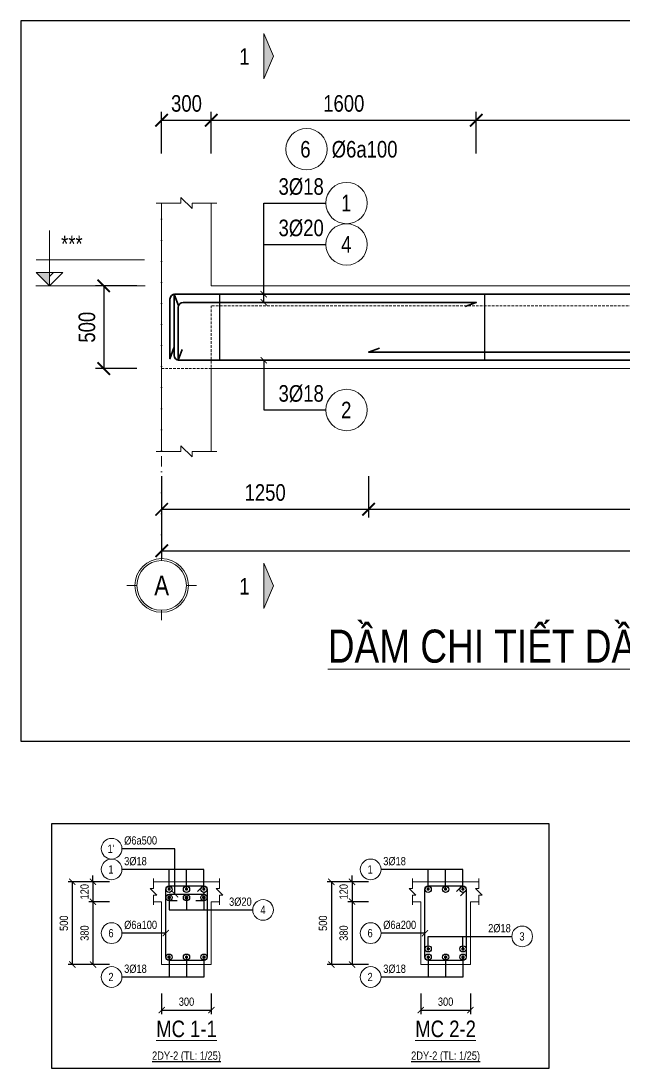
# Model space of a CAD drawing. Extents: x -165145 to 691808, y -202842 to 311040.
# Drawn here: x 274536 to 278179, y -82777 to -76452 of the extents above; entities that cross this region are included whole.
import ezdxf
from ezdxf.enums import TextEntityAlignment as Align

# ---------------------------------------------------------------- set-up
doc = ezdxf.new("R2010")
doc.units = 0
doc.header["$LTSCALE"] = 10
doc.header["$MEASUREMENT"] = 0
doc.linetypes.add('DASHDOT2', pattern=[12.7, 6.35, -3.175, 0, -3.175])
doc.linetypes.add('HIDDEN', pattern=[2.3807, 1.587, -0.7937])
doc.layers.get('0').update_dxf_attribs({"linetype": 'CONTINUOUS'})
doc.layers.get('Defpoints').update_dxf_attribs({"color": 5, "linetype": 'CONTINUOUS'})
for name, color, linetype, lineweight in [('DCE_BaoBeTong', 4, 'CONTINUOUS', 18), ('DCE_Block', 8, 'CONTINUOUS', 9), ('DCE_Dim', 254, 'CONTINUOUS', 9), ('DCE_MCZiCZac', 144, 'CONTINUOUS', 13), ('DCE_NetKhuat', 9, 'HIDDEN', 5), ('Dce_text', 7, 'CONTINUOUS', 13), ('DCE_ThepChu', 1, 'CONTINUOUS', 35), ('DCE_ThepDai', 220, 'CONTINUOUS', 25), ('DCE_Truc', 8, 'DASHDOT2', 13)]:
    doc.layers.add(name, color=color, linetype=linetype, lineweight=lineweight)
doc.styles.add('Dce_Text', font='arial.ttf', dxfattribs={"width": 0.8})
doc.dimstyles.new('Dce_207MV', dxfattribs={"dimscale": 25, "dimtxt": 2.5, "dimasz": 1.5, "dimexe": 1, "dimexo": 2, "dimgap": 1, "dimtad": 1, "dimdec": 0, "dimrnd": 5, "dimtxsty": 'Dce_Text', "dimblk": 'ARCHTICK', "dimcen": 2.5, "dimclrd": 8, "dimclre": 8, "dimclrt": 3, "dimadec": 0, "dimazin": 0, "dimtfac": 1, "dimtdec": 0, "dimtix": 1, "dimtmove": 2, "dimatfit": 3, "dimldrblk": 'DOTBLANK', "dimfxl": 1, "dimarcsym": 0})
doc.dimstyles.new('Dce_208MV', dxfattribs={"dimscale": 25, "dimtxt": 2.5, "dimasz": 1.5, "dimexe": 1, "dimexo": 2, "dimgap": 1, "dimtad": 1, "dimdec": 0, "dimrnd": 5, "dimtxsty": 'Dce_Text', "dimblk": 'ARCHTICK', "dimcen": 2.5, "dimclrd": 8, "dimclre": 8, "dimclrt": 3, "dimadec": 0, "dimazin": 0, "dimtfac": 1, "dimtdec": 0, "dimtix": 1, "dimtmove": 2, "dimatfit": 3, "dimldrblk": 'ARCHTICK', "dimfxl": 1, "dimarcsym": 0})
doc.dimstyles.new('Dce_25MV', dxfattribs={"dimscale": 25, "dimtxt": 2, "dimasz": 1.5, "dimexe": 1, "dimexo": 2, "dimgap": 1, "dimtad": 1, "dimdec": 0, "dimrnd": 5, "dimtxsty": 'Dce_Text', "dimblk": 'ARCHTICK', "dimcen": 2.5, "dimclrd": 8, "dimclre": 8, "dimclrt": 3, "dimadec": 0, "dimazin": 0, "dimtfac": 1, "dimtdec": 0, "dimtix": 1, "dimtmove": 2, "dimatfit": 3, "dimldrblk": 'OBLIQUE', "dimfxl": 4, "dimfxlon": 1, "dimarcsym": 0})
doc.dimstyles.new('Dce_50MV', dxfattribs={"dimscale": 50, "dimtxt": 2, "dimasz": 1.5, "dimexe": 1, "dimexo": 2, "dimgap": 1, "dimtad": 1, "dimdec": 0, "dimtxsty": 'Dce_Text', "dimblk": 'ARCHTICK', "dimcen": 2.5, "dimclrd": 8, "dimclre": 8, "dimclrt": 3, "dimadec": 0, "dimazin": 0, "dimtfac": 1, "dimtdec": 0, "dimtix": 1, "dimtmove": 2, "dimatfit": 3, "dimldrblk": 'ARCHTICK', "dimfxl": 4, "dimfxlon": 1, "dimarcsym": 0})

# ---------------------------------------------------------------- blocks, each defined once
blk = doc.blocks.new('Dce_KhTenDam')
at = {"color": 255, "linetype": 'ByBlock', "lineweight": -2, "style": 'Dce_Text', "width": 0.8}
blk.add_attdef('TENDAM', text='', height=2, dxfattribs=at).set_placement((0, 0.7353247664414084), align=Align.CENTER)
at = {"color": 11, "lineweight": 25, "style": 'Dce_Text', "width": 0.8}
blk.add_attdef('TL', text='', height=1, dxfattribs=at).set_placement((0, -1.999434476778333), align=Align.CENTER)
blk = doc.blocks.new('Dce_CaoTrinh')
blk.add_hatch(color=256).paths.add_polyline_path([(-11.56125648126181, 1.596954857552191), (-13.17326738989505, 1.596954857552191), (-11.56125648126181, -5.456968210637569e-12)])
at = {"ltscale": 50}
h = blk.add_hatch(dxfattribs=at)
h.set_pattern_fill('ANSI31', color=8, scale=1.406250541793835, style=0)
h.set_pattern_definition([(45.00000000000001, (-11.56125648126181, 0), (-3.157122508925224, 3.157122508925225), [])])
h.paths.add_polyline_path([(-11.56125648126181, 1.596954857552191), (-11.56125648126181, -5.456968210637569e-12), (-9.949245572337531, 1.596954857552191)])
at = {"color": 8, "ltscale": 50}
for p, q in [((-13.15396137812058, 3.14083388047402), (-0.09178570810763631, 3.14083388047402)), ((0, 0), (-13.19995220639976, 0))]:
    blk.add_line(p, q, dxfattribs=at)
for points in [[(-11.56125648126181, 6.694950748638803), (-11.56125648126181, -5.456968210637569e-12)], [(-11.56125648126181, -5.456968210637569e-12), (-13.17326738989505, 1.596954857552191), (-11.56125648126181, 1.596954857552191)], [(-11.56125648126181, -5.456968210637569e-12), (-9.949245572337531, 1.596954857552191), (-11.56125648126181, 1.596954857552191)]]:
    blk.add_lwpolyline(points, dxfattribs=at)
at = {"color": 3, "style": 'Dce_Text', "width": 0.8}
blk.add_attdef('CT', (-10.15169207191502, 4.068271311698481), '', height=2, dxfattribs=at)
blk = doc.blocks.new('Dce_KhTenTruc')
at = {"layer": 'DCE_Block'}
blk.add_circle((0, -3.5), 2.7, dxfattribs=at)
at = {"layer": 'DCE_Block', "color": 3}
blk.add_circle((0, -3.5), 2.5, dxfattribs=at)
at = {"layer": 'DCE_Truc'}
for p, q in [((0, 0), (7.654042494670958e-16, -1)), ((-3.5, -3.5), (-2.5, -3.5)), ((2.5, -3.5), (3.5, -3.499999999999999)), ((-4.592425496802574e-16, -6), (3.061616997868384e-16, -7))]:
    blk.add_line(p, q, dxfattribs=at)
at = {"layer": 'Dce_text', "color": 2, "style": 'Dce_Text', "width": 0.8}
blk.add_attdef('TRUC', text='', height=2, dxfattribs=at).set_placement((0, -4.5), align=Align.CENTER)
blk = doc.blocks.new('_ArchTick')
at = {"color": 0, "linetype": 'ByBlock', "const_width": 0.15}
blk.add_lwpolyline([(-0.5, -0.5), (0.5, 0.5)], dxfattribs=at)
blk = doc.blocks.new('*D2280')
at = {"layer": 'DCE_Dim', "color": 8, "lineweight": -2, "transparency": 16777216}
for p, q in [((275235.5880444181, -78052.16935878308), (274985.5880444181, -78052.16935878308)), ((275035.5880444181, -78052.16935878308), (275035.5880444181, -78552.16935878308)), ((275235.5880444181, -78552.16935878308), (274985.5880444181, -78552.16935878308))]:
    blk.add_line(p, q, dxfattribs=at)
at = {"layer": 'Defpoints', "color": 0, "transparency": 16777216}
for p in [(275385.5880444174, -78052.16935878308), (275035.5880444181, -78552.16935878308), (275385.5880444174, -78552.16935878308)]:
    blk.add_point(p, dxfattribs=at)
at = {"layer": 'DCE_Dim', "color": 8, "lineweight": -2, "transparency": 16777216, "xscale": 75, "yscale": 75, "zscale": 75}
for p, rotation in [((275035.5880444181, -78052.16935878308), 90), ((275035.5880444181, -78552.16935878308), 270)]:
    blk.add_blockref('_ArchTick', p, dxfattribs=dict(at, rotation=rotation))
at = {"layer": 'DCE_Dim', "color": 3, "transparency": 16777216, "insert": (274934.5307456459, -78302.16935878314), "char_height": 100, "attachment_point": 5, "rotation": 90, "style": 'Dce_Text'}
blk.add_mtext('500', dxfattribs=at)
blk = doc.blocks.new('*D2281')
at = {"layer": 'DCE_Dim', "color": 8, "lineweight": -2, "transparency": 16777216}
for p, q in [((275385.5880444173, -79452.16935878305), (275385.5880444173, -79702.16935878305)), ((282385.5880444173, -79452.16935878305), (282385.5880444173, -79702.16935878305)), ((275385.5880444173, -79652.16935878305), (282385.5880444173, -79652.16935878305))]:
    blk.add_line(p, q, dxfattribs=at)
at = {"layer": 'Defpoints', "color": 0, "transparency": 16777216}
for p in [(275385.5880444173, -79052.16935878305), (282385.5880444173, -79052.16935878305), (282385.5880444173, -79652.16935878305)]:
    blk.add_point(p, dxfattribs=at)
at = {"layer": 'DCE_Dim', "color": 8, "lineweight": -2, "transparency": 16777216, "xscale": 75, "yscale": 75, "zscale": 75, "rotation": 180}
blk.add_blockref('_ArchTick', (275385.5880444173, -79652.16935878305), dxfattribs=at)
at = {"layer": 'DCE_Dim', "color": 8, "lineweight": -2, "transparency": 16777216, "xscale": 75, "yscale": 75, "zscale": 75}
blk.add_blockref('_ArchTick', (282385.5880444173, -79652.16935878305), dxfattribs=at)
at = {"layer": 'DCE_Dim', "color": 3, "transparency": 16777216, "insert": (278885.5880444173, -79551.11206001088), "char_height": 100, "attachment_point": 5, "style": 'Dce_Text'}
blk.add_mtext('7000', dxfattribs=at)
blk = doc.blocks.new('*D2282')
at = {"layer": 'DCE_Dim', "color": 8, "lineweight": -2, "transparency": 16777216}
for p, q in [((275385.5880444173, -79202.16935878305), (275385.5880444173, -79452.16935878305)), ((276635.5880444173, -79202.16935878305), (276635.5880444173, -79452.16935878305)), ((275385.5880444173, -79402.16935878305), (276635.5880444173, -79402.16935878305))]:
    blk.add_line(p, q, dxfattribs=at)
at = {"layer": 'Defpoints', "color": 0, "transparency": 16777216}
for p in [(275385.5880444173, -79052.16935878305), (276635.5880444173, -79052.16935878305), (276635.5880444173, -79402.16935878305)]:
    blk.add_point(p, dxfattribs=at)
at = {"layer": 'DCE_Dim', "color": 8, "lineweight": -2, "transparency": 16777216, "xscale": 75, "yscale": 75, "zscale": 75, "rotation": 180}
blk.add_blockref('_ArchTick', (275385.5880444173, -79402.16935878305), dxfattribs=at)
at = {"layer": 'DCE_Dim', "color": 8, "lineweight": -2, "transparency": 16777216, "xscale": 75, "yscale": 75, "zscale": 75}
blk.add_blockref('_ArchTick', (276635.5880444173, -79402.16935878305), dxfattribs=at)
at = {"layer": 'DCE_Dim', "color": 3, "transparency": 16777216, "insert": (276010.5880444173, -79301.11206001088), "char_height": 100, "attachment_point": 5, "style": 'Dce_Text'}
blk.add_mtext('1250', dxfattribs=at)
blk = doc.blocks.new('*D2283')
at = {"layer": 'DCE_Dim', "color": 8, "lineweight": -2, "transparency": 16777216}
for p, q in [((276635.5880444173, -79202.16935878305), (276635.5880444173, -79452.16935878305)), ((281135.5880444173, -79202.16935878305), (281135.5880444173, -79452.16935878305)), ((276635.5880444173, -79402.16935878305), (281135.5880444173, -79402.16935878305))]:
    blk.add_line(p, q, dxfattribs=at)
at = {"layer": 'Defpoints', "color": 0, "transparency": 16777216}
for p in [(276635.5880444173, -79052.16935878305), (281135.5880444173, -79052.16935878305), (281135.5880444173, -79402.16935878305)]:
    blk.add_point(p, dxfattribs=at)
at = {"layer": 'DCE_Dim', "color": 8, "lineweight": -2, "transparency": 16777216, "xscale": 75, "yscale": 75, "zscale": 75, "rotation": 180}
blk.add_blockref('_ArchTick', (276635.5880444173, -79402.16935878305), dxfattribs=at)
at = {"layer": 'DCE_Dim', "color": 8, "lineweight": -2, "transparency": 16777216, "xscale": 75, "yscale": 75, "zscale": 75}
blk.add_blockref('_ArchTick', (281135.5880444173, -79402.16935878305), dxfattribs=at)
at = {"layer": 'DCE_Dim', "color": 3, "transparency": 16777216, "insert": (278885.5880444173, -79301.11206001088), "char_height": 100, "attachment_point": 5, "style": 'Dce_Text'}
blk.add_mtext('4500', dxfattribs=at)
blk = doc.blocks.new('*D2285')
at = {"layer": 'DCE_Dim', "color": 8, "lineweight": -2, "transparency": 16777216}
for p, q in [((275385.5880444173, -77252.16935878305), (275385.5880444173, -77002.16935878305)), ((275685.5880444173, -77252.16935878305), (275685.5880444173, -77002.16935878305)), ((275385.5880444173, -77052.16935878305), (275685.5880444173, -77052.16935878305))]:
    blk.add_line(p, q, dxfattribs=at)
at = {"layer": 'Defpoints', "color": 0, "transparency": 16777216}
for p in [(275685.5880444173, -77052.16935878305), (275385.5880444173, -77552.16935878305), (275685.5880444173, -77552.16935878305)]:
    blk.add_point(p, dxfattribs=at)
at = {"layer": 'DCE_Dim', "color": 8, "lineweight": -2, "transparency": 16777216, "xscale": 75, "yscale": 75, "zscale": 75, "rotation": 180}
blk.add_blockref('_ArchTick', (275385.5880444173, -77052.16935878305), dxfattribs=at)
at = {"layer": 'DCE_Dim', "color": 8, "lineweight": -2, "transparency": 16777216, "xscale": 75, "yscale": 75, "zscale": 75}
blk.add_blockref('_ArchTick', (275685.5880444173, -77052.16935878305), dxfattribs=at)
at = {"layer": 'DCE_Dim', "color": 3, "transparency": 16777216, "insert": (275535.5880444173, -76951.07795359888), "char_height": 100, "attachment_point": 5, "style": 'Dce_Text'}
blk.add_mtext('300', dxfattribs=at)
blk = doc.blocks.new('*D2286')
at = {"layer": 'DCE_Dim', "color": 8, "lineweight": -2, "transparency": 16777216}
for p, q in [((275685.5880444173, -77252.16935878305), (275685.5880444173, -77002.16935878305)), ((277285.5880444173, -77252.16935878305), (277285.5880444173, -77002.16935878305)), ((275685.5880444173, -77052.16935878305), (277285.5880444173, -77052.16935878305))]:
    blk.add_line(p, q, dxfattribs=at)
at = {"layer": 'Defpoints', "color": 0, "transparency": 16777216}
for p in [(277285.5880444173, -77052.16935878305), (275685.5880444173, -77552.16935878305), (277285.5880444173, -77552.16935878305)]:
    blk.add_point(p, dxfattribs=at)
at = {"layer": 'DCE_Dim', "color": 8, "lineweight": -2, "transparency": 16777216, "xscale": 75, "yscale": 75, "zscale": 75, "rotation": 180}
blk.add_blockref('_ArchTick', (275685.5880444173, -77052.16935878305), dxfattribs=at)
at = {"layer": 'DCE_Dim', "color": 8, "lineweight": -2, "transparency": 16777216, "xscale": 75, "yscale": 75, "zscale": 75}
blk.add_blockref('_ArchTick', (277285.5880444173, -77052.16935878305), dxfattribs=at)
at = {"layer": 'DCE_Dim', "color": 3, "transparency": 16777216, "insert": (276485.5880444173, -76951.11206001088), "char_height": 100, "attachment_point": 5, "style": 'Dce_Text'}
blk.add_mtext('1600', dxfattribs=at)
blk = doc.blocks.new('Dce_KhtThepDai')
blk.add_circle((-4.497377397195038, -3.5), 2.5)
at = {"color": 11, "style": 'Dce_Text', "width": 0.8}
blk.add_attdef('SH', text='', height=2, dxfattribs=at).set_placement((-4.635167301697081, -4.5), align=Align.CENTER)
at = {"color": 3, "style": 'Dce_Text', "width": 0.8}
blk.add_attdef('DKVAKC', (-1.460693040950034, -4.5), '', height=2, dxfattribs=at)
blk = doc.blocks.new('*D2287')
at = {"layer": 'DCE_Dim', "color": 8, "lineweight": -2, "transparency": 16777216}
for p, q in [((277285.5880444173, -77252.16935878305), (277285.5880444173, -77002.16935878305)), ((280485.5880444173, -77252.16935878305), (280485.5880444173, -77002.16935878305)), ((277285.5880444173, -77052.16935878305), (280485.5880444173, -77052.16935878305))]:
    blk.add_line(p, q, dxfattribs=at)
at = {"layer": 'Defpoints', "color": 0, "transparency": 16777216}
for p in [(280485.5880444173, -77052.16935878305), (277285.5880444173, -77552.16935878305), (280485.5880444173, -77552.16935878305)]:
    blk.add_point(p, dxfattribs=at)
at = {"layer": 'DCE_Dim', "color": 8, "lineweight": -2, "transparency": 16777216, "xscale": 75, "yscale": 75, "zscale": 75, "rotation": 180}
blk.add_blockref('_ArchTick', (277285.5880444173, -77052.16935878305), dxfattribs=at)
at = {"layer": 'DCE_Dim', "color": 8, "lineweight": -2, "transparency": 16777216, "xscale": 75, "yscale": 75, "zscale": 75}
blk.add_blockref('_ArchTick', (280485.5880444173, -77052.16935878305), dxfattribs=at)
at = {"layer": 'DCE_Dim', "color": 3, "transparency": 16777216, "insert": (278885.5880444173, -76951.07795359888), "char_height": 100, "attachment_point": 5, "style": 'Dce_Text'}
blk.add_mtext('3200', dxfattribs=at)
blk = doc.blocks.new('Dce_KhtMcThepChu')
blk.add_circle((-2.5, 0), 2.5)
at = {"color": 3, "style": 'Dce_Text', "width": 0.8}
blk.add_attdef('DKVAKC', (0.5366843562450043, 1), '', height=2, dxfattribs=at)
at = {"color": 11, "style": 'Dce_Text', "width": 0.8}
blk.add_attdef('SH', text='', height=2, dxfattribs=at).set_placement((-2.637789904502043, -1), align=Align.CENTER)
blk = doc.blocks.new('Dce_KhMatCat')
at = {"color": 255, "linetype": 'ByBlock', "lineweight": -2, "style": 'Dce_Text', "width": 0.8}
blk.add_attdef('TENMATCAT', text='', height=2, dxfattribs=at).set_placement((0, 0.7353247664414084), align=Align.CENTER)
at = {"color": 11, "lineweight": 25, "style": 'Dce_Text', "width": 0.8}
blk.add_attdef('TL', text='', height=1, dxfattribs=at).set_placement((0, -1.999434476778333), align=Align.CENTER)
blk = doc.blocks.new('*D2290')
at = {"layer": 'DCE_Dim', "color": 8, "lineweight": -2, "transparency": 16777216}
for p, q in [((274945.5880444181, -81652.16935878308), (274820.5880444181, -81652.16935878308)), ((274845.5880444181, -81652.16935878308), (274845.5880444181, -82152.16935878308)), ((274945.5880444181, -82152.16935878308), (274820.5880444181, -82152.16935878308))]:
    blk.add_line(p, q, dxfattribs=at)
at = {"layer": 'Defpoints', "color": 0, "transparency": 16777216}
for p in [(275145.5880444174, -81652.16935878308), (274845.5880444181, -82152.16935878308), (275145.5880444174, -82152.16935878308)]:
    blk.add_point(p, dxfattribs=at)
at = {"layer": 'DCE_Dim', "color": 8, "lineweight": -2, "transparency": 16777216, "xscale": 37.5, "yscale": 37.5, "zscale": 37.5}
for p, rotation in [((274845.5880444181, -81652.16935878308), 90), ((274845.5880444181, -82152.16935878308), 270)]:
    blk.add_blockref('_ArchTick', p, dxfattribs=dict(at, rotation=rotation))
at = {"layer": 'DCE_Dim', "color": 3, "transparency": 16777216, "insert": (274795.059395032, -81902.16935878314), "char_height": 50, "attachment_point": 5, "rotation": 90, "style": 'Dce_Text'}
blk.add_mtext('500', dxfattribs=at)
blk = doc.blocks.new('_Oblique')
at = {"color": 0, "linetype": 'ByBlock', "lineweight": -2}
blk.add_line((-0.5, -0.5), (0.5, 0.5), dxfattribs=at)
blk = doc.blocks.new('*D2291')
at = {"layer": 'DCE_Dim', "color": 8, "lineweight": -2, "transparency": 16777216}
for p, q in [((275070.5880444181, -81652.16935878308), (274945.5880444181, -81652.16935878308)), ((274970.5880444181, -81652.16935878308), (274970.5880444181, -81614.66935878308)), ((274970.5880444181, -81652.16935878308), (274970.5880444181, -81772.16935878308)), ((275070.5880444181, -81772.16935878308), (274945.5880444181, -81772.16935878308)), ((274970.5880444181, -81772.16935878308), (274970.5880444181, -81809.66935878308))]:
    blk.add_line(p, q, dxfattribs=at)
at = {"layer": 'Defpoints', "color": 0, "transparency": 16777216}
for p in [(275145.5880444174, -81652.16935878308), (274970.5880444181, -81772.16935878308), (275145.5880444174, -81772.16935878308)]:
    blk.add_point(p, dxfattribs=at)
at = {"layer": 'DCE_Dim', "color": 8, "lineweight": -2, "transparency": 16777216, "xscale": 37.5, "yscale": 37.5, "zscale": 37.5}
for p, rotation in [((274970.5880444181, -81652.16935878308), 270), ((274970.5880444181, -81772.16935878308), 90)]:
    blk.add_blockref('_ArchTick', p, dxfattribs=dict(at, rotation=rotation))
at = {"layer": 'DCE_Dim', "color": 3, "transparency": 16777216, "insert": (274920.059395032, -81712.16935878314), "char_height": 50, "attachment_point": 5, "rotation": 90, "style": 'Dce_Text'}
blk.add_mtext('120', dxfattribs=at)
blk = doc.blocks.new('*D2292')
at = {"layer": 'DCE_Dim', "color": 8, "lineweight": -2, "transparency": 16777216}
for p, q in [((275070.5880444181, -81772.16935878308), (274945.5880444181, -81772.16935878308)), ((274970.5880444181, -81772.16935878308), (274970.5880444181, -82152.16935878308)), ((275070.5880444181, -82152.16935878308), (274945.5880444181, -82152.16935878308))]:
    blk.add_line(p, q, dxfattribs=at)
at = {"layer": 'Defpoints', "color": 0, "transparency": 16777216}
for p in [(275145.5880444174, -81772.16935878308), (274970.5880444181, -82152.16935878308), (275145.5880444174, -82152.16935878308)]:
    blk.add_point(p, dxfattribs=at)
at = {"layer": 'DCE_Dim', "color": 8, "lineweight": -2, "transparency": 16777216, "xscale": 37.5, "yscale": 37.5, "zscale": 37.5}
for p, rotation in [((274970.5880444181, -81772.16935878308), 90), ((274970.5880444181, -82152.16935878308), 270)]:
    blk.add_blockref('_ArchTick', p, dxfattribs=dict(at, rotation=rotation))
at = {"layer": 'DCE_Dim', "color": 3, "transparency": 16777216, "insert": (274920.042341826, -81962.16935878314), "char_height": 50, "attachment_point": 5, "rotation": 90, "style": 'Dce_Text'}
blk.add_mtext('380', dxfattribs=at)
blk = doc.blocks.new('*D2293')
at = {"layer": 'DCE_Dim', "color": 8, "lineweight": -2, "transparency": 16777216}
for p, q in [((275385.5880444173, -82327.16935878305), (275385.5880444173, -82452.16935878305)), ((275685.5880444173, -82327.16935878305), (275685.5880444173, -82452.16935878305)), ((275385.5880444173, -82427.16935878305), (275685.5880444173, -82427.16935878305))]:
    blk.add_line(p, q, dxfattribs=at)
at = {"layer": 'Defpoints', "color": 0, "transparency": 16777216}
for p in [(275385.5880444173, -82252.16935878305), (275685.5880444173, -82252.16935878305), (275685.5880444173, -82427.16935878305)]:
    blk.add_point(p, dxfattribs=at)
at = {"layer": 'DCE_Dim', "color": 8, "lineweight": -2, "transparency": 16777216, "xscale": 37.5, "yscale": 37.5, "zscale": 37.5, "rotation": 180}
blk.add_blockref('_ArchTick', (275385.5880444173, -82427.16935878305), dxfattribs=at)
at = {"layer": 'DCE_Dim', "color": 8, "lineweight": -2, "transparency": 16777216, "xscale": 37.5, "yscale": 37.5, "zscale": 37.5}
blk.add_blockref('_ArchTick', (275685.5880444173, -82427.16935878305), dxfattribs=at)
at = {"layer": 'DCE_Dim', "color": 3, "transparency": 16777216, "insert": (275535.5880444173, -82376.62365619096), "char_height": 50, "attachment_point": 5, "style": 'Dce_Text'}
blk.add_mtext('300', dxfattribs=at)
blk = doc.blocks.new('_DotBlank')
at = {"color": 0, "linetype": 'ByBlock', "lineweight": -2}
blk.add_line((-0.5, 0), (-1, 0), dxfattribs=at)
blk.add_circle((0, 0), 0.5, dxfattribs=at)
blk = doc.blocks.new('Dce_McThepChu')
at = {"color": 0}
for p, q in [((-0.5, 0), (0.5, 0)), ((-0.3535533905960619, 0.353553390592424), (0.3535533905960619, -0.353553390592424)), ((0.3535533905960619, 0.353553390592424), (-0.3535533905960619, -0.353553390592424)), ((0, 0.5), (0, -0.5))]:
    blk.add_line(p, q, dxfattribs=at)
at = {"color": 0, "const_width": 0.08333333333333334}
blk.add_lwpolyline([(-0.5, -1.818989403545856e-12, 1), (0.5000000000145519, -1.818989403545856e-12, 1), (-0.5, -1.818989403545856e-12, 1)], format="xyb", dxfattribs=at)
blk = doc.blocks.new('Dce_KhtMcThepTangCuong')
blk.add_circle((2.5, 0), 2.5)
at = {"color": 3, "style": 'Dce_Text', "width": 0.8}
blk.add_attdef('DKVAKC', text='', height=2, dxfattribs=at).set_placement((-0.2481346597082279, 1), align=Align.RIGHT)
at = {"color": 11, "style": 'Dce_Text', "width": 0.8}
blk.add_attdef('SH', text='', height=2, dxfattribs=at).set_placement((2.465552523874464, -1), align=Align.CENTER)
blk = doc.blocks.new('*D2294')
at = {"layer": 'DCE_Dim', "color": 8, "lineweight": -2, "transparency": 16777216}
for p, q in [((276510.5880444181, -81652.16935878308), (276385.5880444181, -81652.16935878308)), ((276410.5880444181, -81652.16935878308), (276410.5880444181, -82152.16935878308)), ((276510.5880444181, -82152.16935878308), (276385.5880444181, -82152.16935878308))]:
    blk.add_line(p, q, dxfattribs=at)
at = {"layer": 'Defpoints', "color": 0, "transparency": 16777216}
for p in [(276710.5880444174, -81652.16935878308), (276410.5880444181, -82152.16935878308), (276710.5880444174, -82152.16935878308)]:
    blk.add_point(p, dxfattribs=at)
at = {"layer": 'DCE_Dim', "color": 8, "lineweight": -2, "transparency": 16777216, "xscale": 37.5, "yscale": 37.5, "zscale": 37.5}
for p, rotation in [((276410.5880444181, -81652.16935878308), 90), ((276410.5880444181, -82152.16935878308), 270)]:
    blk.add_blockref('_ArchTick', p, dxfattribs=dict(at, rotation=rotation))
at = {"layer": 'DCE_Dim', "color": 3, "transparency": 16777216, "insert": (276360.059395032, -81902.16935878314), "char_height": 50, "attachment_point": 5, "rotation": 90, "style": 'Dce_Text'}
blk.add_mtext('500', dxfattribs=at)
blk = doc.blocks.new('*D2295')
at = {"layer": 'DCE_Dim', "color": 8, "lineweight": -2, "transparency": 16777216}
for p, q in [((276635.5880444181, -81652.16935878308), (276510.5880444181, -81652.16935878308)), ((276535.5880444181, -81652.16935878308), (276535.5880444181, -81614.66935878308)), ((276535.5880444181, -81652.16935878308), (276535.5880444181, -81772.16935878308)), ((276635.5880444181, -81772.16935878308), (276510.5880444181, -81772.16935878308)), ((276535.5880444181, -81772.16935878308), (276535.5880444181, -81809.66935878308))]:
    blk.add_line(p, q, dxfattribs=at)
at = {"layer": 'Defpoints', "color": 0, "transparency": 16777216}
for p in [(276710.5880444174, -81652.16935878308), (276535.5880444181, -81772.16935878308), (276710.5880444174, -81772.16935878308)]:
    blk.add_point(p, dxfattribs=at)
at = {"layer": 'DCE_Dim', "color": 8, "lineweight": -2, "transparency": 16777216, "xscale": 37.5, "yscale": 37.5, "zscale": 37.5}
for p, rotation in [((276535.5880444181, -81652.16935878308), 270), ((276535.5880444181, -81772.16935878308), 90)]:
    blk.add_blockref('_ArchTick', p, dxfattribs=dict(at, rotation=rotation))
at = {"layer": 'DCE_Dim', "color": 3, "transparency": 16777216, "insert": (276485.059395032, -81712.16935878314), "char_height": 50, "attachment_point": 5, "rotation": 90, "style": 'Dce_Text'}
blk.add_mtext('120', dxfattribs=at)
blk = doc.blocks.new('*D2296')
at = {"layer": 'DCE_Dim', "color": 8, "lineweight": -2, "transparency": 16777216}
for p, q in [((276635.5880444181, -81772.16935878308), (276510.5880444181, -81772.16935878308)), ((276535.5880444181, -81772.16935878308), (276535.5880444181, -82152.16935878308)), ((276635.5880444181, -82152.16935878308), (276510.5880444181, -82152.16935878308))]:
    blk.add_line(p, q, dxfattribs=at)
at = {"layer": 'Defpoints', "color": 0, "transparency": 16777216}
for p in [(276710.5880444174, -81772.16935878308), (276535.5880444181, -82152.16935878308), (276710.5880444174, -82152.16935878308)]:
    blk.add_point(p, dxfattribs=at)
at = {"layer": 'DCE_Dim', "color": 8, "lineweight": -2, "transparency": 16777216, "xscale": 37.5, "yscale": 37.5, "zscale": 37.5}
for p, rotation in [((276535.5880444181, -81772.16935878308), 90), ((276535.5880444181, -82152.16935878308), 270)]:
    blk.add_blockref('_ArchTick', p, dxfattribs=dict(at, rotation=rotation))
at = {"layer": 'DCE_Dim', "color": 3, "transparency": 16777216, "insert": (276485.042341826, -81962.16935878314), "char_height": 50, "attachment_point": 5, "rotation": 90, "style": 'Dce_Text'}
blk.add_mtext('380', dxfattribs=at)
blk = doc.blocks.new('*D2297')
at = {"layer": 'DCE_Dim', "color": 8, "lineweight": -2, "transparency": 16777216}
for p, q in [((276950.5880444173, -82327.16935878305), (276950.5880444173, -82452.16935878305)), ((277250.5880444173, -82327.16935878305), (277250.5880444173, -82452.16935878305)), ((276950.5880444173, -82427.16935878305), (277250.5880444173, -82427.16935878305))]:
    blk.add_line(p, q, dxfattribs=at)
at = {"layer": 'Defpoints', "color": 0, "transparency": 16777216}
for p in [(276950.5880444173, -82252.16935878305), (277250.5880444173, -82252.16935878305), (277250.5880444173, -82427.16935878305)]:
    blk.add_point(p, dxfattribs=at)
at = {"layer": 'DCE_Dim', "color": 8, "lineweight": -2, "transparency": 16777216, "xscale": 37.5, "yscale": 37.5, "zscale": 37.5, "rotation": 180}
blk.add_blockref('_ArchTick', (276950.5880444173, -82427.16935878305), dxfattribs=at)
at = {"layer": 'DCE_Dim', "color": 8, "lineweight": -2, "transparency": 16777216, "xscale": 37.5, "yscale": 37.5, "zscale": 37.5}
blk.add_blockref('_ArchTick', (277250.5880444173, -82427.16935878305), dxfattribs=at)
at = {"layer": 'DCE_Dim', "color": 3, "transparency": 16777216, "insert": (277100.5880444173, -82376.62365619096), "char_height": 50, "attachment_point": 5, "style": 'Dce_Text'}
blk.add_mtext('300', dxfattribs=at)
blk = doc.blocks.new('DCE_MatCatA')
blk.add_hatch(color=3).paths.add_polyline_path([(0, 5.499954896834424), (0, 0), (1.178561763607377, 2.749977448417212)])
at = {"color": 3}
for p, q in [((0, 5.499954896834424), (0, 0)), ((0, 5.499954896834424), (1.178561763607377, 2.749977448417212)), ((1.178561763607377, 2.749977448417212), (0, 0))]:
    blk.add_line(p, q, dxfattribs=at)
at = {"color": 11, "style": 'Dce_Text', "width": 0.8}
blk.add_attdef('1', text='', height=2, dxfattribs=at).set_placement((-2.331607275013994, 1.699115928803622), align=Align.CENTER)

msp = doc.modelspace()

# ---------------------------------------------------------------- linework, layer by layer
at = {"layer": 'DCE_BaoBeTong'}
for points in [[(275385.5880444173, -79052.16935878305), (275385.5880444173, -77552.16935878305)], [(275685.5880444173, -78052.16935878305), (275685.5880444173, -77552.16935878305)], [(275685.5880444173, -78052.16935878305), (282085.5880444173, -78052.16935878305)], [(275685.5880444173, -78552.16935878305), (282085.5880444173, -78552.16935878305)], [(275685.5880444173, -78552.16935878305), (275685.5880444173, -79052.16935878305)], [(275335.5880444173, -81652.16935878305), (275735.5880444173, -81652.16935878305)], [(276900.5880444173, -81652.16935878305), (277300.5880444173, -81652.16935878305)], [(275335.5880444173, -81772.16935878305), (275385.5880444173, -81772.16935878305), (275385.5880444173, -82152.16935878305), (275685.5880444173, -82152.16935878305), (275685.5880444173, -81772.16935878305), (275735.5880444173, -81772.16935878305)], [(276900.5880444173, -81772.16935878305), (276950.5880444173, -81772.16935878305), (276950.5880444173, -82152.16935878305), (277250.5880444173, -82152.16935878305), (277250.5880444173, -81772.16935878305), (277300.5880444173, -81772.16935878305)]]:
    msp.add_lwpolyline(points, dxfattribs=at)
at = {"layer": 'DCE_MCZiCZac'}
for points in [[(275352.254711084, -77552.16935878305), (275502.254711084, -77552.16935878305), (275502.254711084, -77518.83602544972), (275568.9213777506, -77585.50269211638), (275568.9213777506, -77552.16935878305), (275718.9213777506, -77552.16935878305)], [(275352.254711084, -79052.16935878305), (275502.254711084, -79052.16935878305), (275502.254711084, -79018.83602544972), (275568.9213777506, -79085.50269211638), (275568.9213777506, -79052.16935878305), (275718.9213777506, -79052.16935878305)], [(275335.5880444173, -81632.16935878305), (275335.5880444173, -81692.16935878305), (275315.5880444173, -81692.16935878305), (275355.5880444173, -81732.16935878305), (275335.5880444173, -81732.16935878305), (275335.5880444173, -81792.16935878305)], [(275735.5880444173, -81632.16935878305), (275735.5880444173, -81692.16935878305), (275715.5880444173, -81692.16935878305), (275755.5880444173, -81732.16935878305), (275735.5880444173, -81732.16935878305), (275735.5880444173, -81792.16935878305)], [(276900.5880444173, -81632.16935878305), (276900.5880444173, -81692.16935878305), (276880.5880444173, -81692.16935878305), (276920.5880444173, -81732.16935878305), (276900.5880444173, -81732.16935878305), (276900.5880444173, -81792.16935878305)], [(277300.5880444173, -81632.16935878305), (277300.5880444173, -81692.16935878305), (277280.5880444173, -81692.16935878305), (277320.5880444173, -81732.16935878305), (277300.5880444173, -81732.16935878305), (277300.5880444173, -81792.16935878305)]]:
    msp.add_lwpolyline(points, dxfattribs=at)
at = {"layer": 'DCE_NetKhuat'}
msp.add_lwpolyline([(282385.5880444172, -78172.1693587831), (282385.5880444172, -78552.1693587831), (282085.5880444172, -78552.1693587831), (282085.5880444172, -78172.1693587831), (275685.5880444172, -78172.1693587831), (275685.5880444172, -78552.1693587831), (275385.5880444172, -78552.1693587831), (275385.5880444172, -78172.1693587831)], dxfattribs=at)
at = {"layer": 'DCE_ThepChu'}
for points in [[(275459.5294544501, -78426.39087532804), (275435.5880444173, -78492.16935878305), (275435.5880444173, -78132.16935878305, -0.3926990816987241), (275465.5880444173, -78102.16935878305), (282305.5880444173, -78102.16935878305, -0.3926990816987241), (282335.5880444173, -78132.16935878305), (282335.5880444173, -78492.16935878305), (282311.6466343845, -78426.39087532804)], [(275484.5294544501, -78167.94784223806), (275460.5880444173, -78102.16935878305), (275460.5880444173, -78472.16935878305, 0.3926990816987241), (275490.5880444173, -78502.16935878305), (282280.5880444173, -78502.16935878305, 0.3926990816987241), (282310.5880444173, -78472.16935878305), (282310.5880444173, -78102.16935878305), (282286.6466343845, -78167.94784223806)], [(275509.5294544501, -78436.39087532804), (275485.5880444173, -78502.16935878305), (275485.5880444173, -78182.16935878305, -0.3926990816987241), (275515.5880444173, -78152.16935878305), (277285.5880444173, -78152.16935878305), (277219.8095609623, -78176.11076881585)]]:
    msp.add_lwpolyline(points, format="xyb", dxfattribs=at)
msp.add_lwpolyline([(276701.3665278723, -78428.22794875025), (276635.5880444173, -78452.16935878305), (281135.5880444173, -78452.16935878305), (281069.8095609623, -78428.22794875025)], dxfattribs=at)
at = {"layer": 'DCE_ThepDai'}
for points in [[(275735.5880444173, -78102.16935878305), (275735.5880444173, -78502.16935878305)], [(277335.5880444173, -78102.16935878305), (277335.5880444173, -78502.16935878305)]]:
    msp.add_lwpolyline(points, dxfattribs=at)
for points in [[(275601.6469189203, -81711.11048428001), (275635.5880444173, -81677.16935878305), (275640.5880444173, -81677.16935878305, -0.3926990816987241), (275660.5880444173, -81697.16935878305), (275660.5880444173, -82107.16935878305, -0.3926990816987241), (275640.5880444173, -82127.16935878305), (275430.5880444173, -82127.16935878305, -0.3926990816987241), (275410.5880444173, -82107.16935878305), (275410.5880444173, -81697.16935878305, -0.3926990816987241), (275430.5880444173, -81677.16935878305), (275640.5880444173, -81677.16935878305, -0.3926990816987241), (275660.5880444173, -81697.16935878305), (275660.5880444173, -81702.16935878305), (275626.6469189203, -81736.11048428001)], [(277166.6469189203, -81711.11048428001), (277200.5880444173, -81677.16935878305), (277205.5880444173, -81677.16935878305, -0.3926990816987241), (277225.5880444173, -81697.16935878305), (277225.5880444173, -82107.16935878305, -0.3926990816987241), (277205.5880444173, -82127.16935878305), (276995.5880444173, -82127.16935878305, -0.3926990816987241), (276975.5880444173, -82107.16935878305), (276975.5880444173, -81697.16935878305, -0.3926990816987241), (276995.5880444173, -81677.16935878305), (277205.5880444173, -81677.16935878305, -0.3926990816987241), (277225.5880444173, -81697.16935878305), (277225.5880444173, -81702.16935878305), (277191.6469189203, -81736.11048428001)], [(275478.5880444173, -81767.16935878305), (275430.5880444173, -81767.16935878305, -1), (275430.5880444173, -81727.16935878305), (275640.5880444173, -81727.16935878305, -1), (275640.5880444173, -81767.16935878305), (275592.5880444173, -81767.16935878305)]]:
    msp.add_lwpolyline(points, format="xyb", dxfattribs=at)
at = {"layer": 'DCE_Truc'}
msp.add_lwpolyline([(275385.5880444173, -79652.16935878305), (275385.5880444173, -77552.16935878305)], dxfattribs=at)
at = {"layer": 'Defpoints'}
for points in [[(274535.5880444173, -76452.16935878305), (274535.5880444173, -80802.16935878305), (282735.5880444173, -80802.16935878305), (282735.5880444173, -76452.16935878305)], [(274720.5880444173, -81302.16935878305), (274720.5880444173, -82777.16935878305), (277725.5880444173, -82777.16935878305), (277725.5880444173, -81302.16935878305)]]:
    msp.add_lwpolyline(points, close=True, dxfattribs=at)

# ---------------------------------------------------------------- block references
at = {"layer": 'DCE_Block'}
for name, p, xscale, yscale, zscale, values in [('DCE_MatCatA', (276002.254711084, -76802.16935878305), 50, 50, 50, {'1': '1'}), ('Dce_KhtThepDai', (276485.5880444173, -77052.16935878305), 50, 50, 50, {'DKVAKC': '%%c6a100', 'SH': '6'}), ('Dce_KhtMcThepTangCuong', (276377.254711084, -77552.16935878305), 50, 50, 50, {'SH': '1', 'DKVAKC': '3%%c18'}), ('Dce_KhtMcThepTangCuong', (276377.254711084, -77802.16935878305), 50, 50, 50, {'SH': '4', 'DKVAKC': '3%%c20'}), ('Dce_CaoTrinh', (275285.5880444173, -78052.16935878305), 50, 50, 50, {'CT': '***  '}), ('Dce_KhtMcThepTangCuong', (276377.254711084, -78802.16935878305), 50, 50, 50, {'SH': '2', 'DKVAKC': '3%%c18'}), ('DCE_MatCatA', (276002.254711084, -80002.16935878305), 50, 50, 50, {'1': '1'}), ('Dce_KhTenDam', (278885.5880444173, -80402.16935878305), 100, 100, 100, {'TENDAM': '%%uDẦM CHI TIẾT DẦM ĐIỂN HÌNH (SL=26; L=7000)', 'TL': '%%UTỶ LỆ: 1/50'}), ('Dce_KhtMcThepChu', (275145.5880444173, -81452.16935878305), 25, 25, 25, {'DKVAKC': '%%c6a500', 'SH': "1'"}), ('Dce_KhtMcThepChu', (275145.5880444173, -81577.16935878305), 25, 25, 25, {'DKVAKC': '3%%c18', 'SH': '1'}), ('Dce_KhtMcThepChu', (276710.5880444173, -81577.16935878305), 25, 25, 25, {'DKVAKC': '3%%c18', 'SH': '1'}), ('Dce_KhtMcThepTangCuong', (275935.5880444173, -81822.16935878305), 25, 25, 25, {'SH': '4', 'DKVAKC': '3%%c20'}), ('Dce_KhtMcThepChu', (275145.5880444173, -81962.16935878305), 25, 25, 25, {'DKVAKC': '%%c6a100', 'SH': '6'}), ('Dce_KhtMcThepChu', (276710.5880444173, -81962.16935878305), 25, 25, 25, {'DKVAKC': '%%c6a200', 'SH': '6'}), ('Dce_KhtMcThepTangCuong', (277500.5880444173, -81982.16935878305), 25, 25, 25, {'SH': '3', 'DKVAKC': '2%%c18'}), ('Dce_KhtMcThepChu', (275145.5880444173, -82227.16935878305), 25, 25, 25, {'DKVAKC': '3%%c18', 'SH': '2'}), ('Dce_KhtMcThepChu', (276710.5880444173, -82227.16935878305), 25, 25, 25, {'DKVAKC': '3%%c18', 'SH': '2'}), ('Dce_KhMatCat', (275535.5880444173, -82627.16935878305), 50, 50, 50, {'TL': '%%U2DY-2 (TL: 1/25)', 'TENMATCAT': '%%UMC 1-1'}), ('Dce_KhMatCat', (277100.5880444173, -82627.16935878305), 50, 50, 50, {'TL': '%%U2DY-2 (TL: 1/25)', 'TENMATCAT': '%%UMC 2-2'})]:
    msp.add_blockref(name, p, dxfattribs=dict(at, xscale=xscale, yscale=yscale, zscale=zscale)).add_auto_attribs(values)
at = {"layer": 'DCE_ThepChu'}
for p, xscale, yscale, zscale in [((275430.5880444173, -81697.16935878305), 16, 16, 16), ((275535.5880444173, -81697.16935878305), 16, 16, 16), ((275640.5880444173, -81697.16935878305), 16, 16, 16), ((276995.5880444173, -81697.16935878305), 16, 16, 16), ((277100.5880444173, -81697.16935878305), 16, 16, 16), ((277205.5880444173, -81697.16935878305), 16, 16, 16), ((275430.5880444173, -81747.16935878305), 20, 20, 20), ((275535.5880444173, -81747.16935878305), 20, 20, 20), ((275640.5880444173, -81747.16935878305), 20, 20, 20), ((275430.5880444173, -82107.16935878305), 18, 18, 18), ((275535.5880444173, -82107.16935878305), 18, 18, 18), ((275640.5880444173, -82107.16935878305), 18, 18, 18), ((276995.5880444173, -82057.16935878305), 18, 18, 18), ((276995.5880444173, -82107.16935878305), 18, 18, 18), ((277100.5880444173, -82107.16935878305), 18, 18, 18), ((277205.5880444173, -82057.16935878305), 18, 18, 18), ((277205.5880444173, -82107.16935878305), 18, 18, 18)]:
    msp.add_blockref('Dce_McThepChu', p, dxfattribs=dict(at, xscale=xscale, yscale=yscale, zscale=zscale))
at = {"layer": 'DCE_Truc', "xscale": 60, "yscale": 60, "zscale": 60}
msp.add_blockref('Dce_KhTenTruc', (275385.5880444173, -79652.16935878305), dxfattribs=at).add_auto_attribs({'TRUC': 'A'})

# ---------------------------------------------------------------- dimensions: what is measured, and where the dimension line sits
at = {"layer": 'DCE_Dim'}
for base, p1, p2, dimstyle, picture, middle in [((275685.5880444173, -77052.16935878305), (275385.5880444173, -77552.16935878305), (275685.5880444173, -77552.16935878305), 'Dce_50MV', '*D2285', (275535.5880444173, -76951.07795359888)), ((277285.5880444173, -77052.16935878305), (275685.5880444173, -77552.16935878305), (277285.5880444173, -77552.16935878305), 'Dce_50MV', '*D2286', (276485.5880444173, -76951.11206001088)), ((280485.5880444173, -77052.16935878305), (277285.5880444173, -77552.16935878305), (280485.5880444173, -77552.16935878305), 'Dce_50MV', '*D2287', (278885.5880444173, -76951.07795359888)), ((282385.5880444173, -79652.16935878305), (275385.5880444173, -79052.16935878305), (282385.5880444173, -79052.16935878305), 'Dce_50MV', '*D2281', (278885.5880444173, -79551.11206001088)), ((276635.5880444173, -79402.16935878305), (275385.5880444173, -79052.16935878305), (276635.5880444173, -79052.16935878305), 'Dce_50MV', '*D2282', (276010.5880444173, -79301.11206001088)), ((281135.5880444173, -79402.16935878305), (276635.5880444173, -79052.16935878305), (281135.5880444173, -79052.16935878305), 'Dce_50MV', '*D2283', (278885.5880444173, -79301.11206001088)), ((275685.5880444173, -82427.16935878305), (275385.5880444173, -82252.16935878305), (275685.5880444173, -82252.16935878305), 'Dce_25MV', '*D2293', (275535.5880444173, -82376.62365619096)), ((277250.5880444173, -82427.16935878305), (276950.5880444173, -82252.16935878305), (277250.5880444173, -82252.16935878305), 'Dce_25MV', '*D2297', (277100.5880444173, -82376.62365619096))]:
    dim = msp.add_linear_dim(base=base, p1=p1, p2=p2, dimstyle=dimstyle, dxfattribs=at)
    dim.commit()
    dim.dimension.update_dxf_attribs({"geometry": picture, "text_midpoint": middle})
for base, p1, p2, dimstyle, picture, middle in [((275035.5880444181, -78552.16935878308), (275385.5880444173, -78052.16935878305), (275385.5880444173, -78552.16935878305), 'Dce_50MV', '*D2280', (274934.5307456459, -78302.16935878314)), ((274845.5880444181, -82152.16935878308), (275145.5880444173, -81652.16935878305), (275145.5880444173, -82152.16935878305), 'Dce_25MV', '*D2290', (274795.059395032, -81902.16935878314)), ((274970.5880444181, -81772.16935878308), (275145.5880444173, -81652.16935878305), (275145.5880444173, -81772.16935878305), 'Dce_25MV', '*D2291', (274920.059395032, -81712.16935878314)), ((276410.5880444181, -82152.16935878308), (276710.5880444173, -81652.16935878305), (276710.5880444173, -82152.16935878305), 'Dce_25MV', '*D2294', (276360.059395032, -81902.16935878314)), ((276535.5880444181, -81772.16935878308), (276710.5880444173, -81652.16935878305), (276710.5880444173, -81772.16935878305), 'Dce_25MV', '*D2295', (276485.059395032, -81712.16935878314)), ((274970.5880444181, -82152.16935878308), (275145.5880444173, -81772.16935878305), (275145.5880444173, -82152.16935878305), 'Dce_25MV', '*D2292', (274920.042341826, -81962.16935878314)), ((276535.5880444181, -82152.16935878308), (276710.5880444173, -81772.16935878305), (276710.5880444173, -82152.16935878305), 'Dce_25MV', '*D2296', (276485.042341826, -81962.16935878314))]:
    dim = msp.add_linear_dim(base=base, p1=p1, p2=p2, angle=90, dimstyle=dimstyle, dxfattribs=at)
    dim.commit()
    dim.dimension.update_dxf_attribs({"geometry": picture, "text_midpoint": middle})

# ---------------------------------------------------------------- leaders
at = {"layer": 'DCE_Block'}
for points, dimstyle in [([(276002.254711084, -78102.16935878305), (276002.254711084, -77552.16935878305), (276377.254711084, -77552.16935878305)], 'Dce_208MV'), ([(276002.254711084, -78152.16935878305), (276002.254711084, -77802.16935878305), (276377.254711084, -77802.16935878305)], 'Dce_208MV'), ([(276002.254711084, -78502.16935878305), (276002.254711084, -78802.16935878305), (276377.254711084, -78802.16935878305)], 'Dce_208MV'), ([(275465.5880444173, -81727.16935878305), (275465.5880444173, -81452.16935878305), (275145.5880444173, -81452.16935878305)], 'Dce_208MV'), ([(275430.5880444173, -81697.16935878305), (275430.5880444173, -81577.16935878305), (275145.5880444173, -81577.16935878305)], 'Dce_207MV'), ([(275640.5880444173, -81697.16935878305), (275640.5880444173, -81577.16935878305), (275145.5880444173, -81577.16935878305)], 'Dce_207MV'), ([(275535.5880444173, -81697.16935878305), (275535.5880444173, -81577.16935878305), (275145.5880444173, -81577.16935878305)], 'Dce_207MV'), ([(276995.5880444173, -81697.16935878305), (276995.5880444173, -81577.16935878305), (276710.5880444173, -81577.16935878305)], 'Dce_207MV'), ([(277205.5880444173, -81697.16935878305), (277205.5880444173, -81577.16935878305), (276710.5880444173, -81577.16935878305)], 'Dce_207MV'), ([(277100.5880444173, -81697.16935878305), (277100.5880444173, -81577.16935878305), (276710.5880444173, -81577.16935878305)], 'Dce_207MV'), ([(275430.5880444173, -81747.16935878305), (275430.5880444173, -81822.16935878305), (275935.5880444173, -81822.16935878305)], 'Dce_207MV'), ([(275535.5880444173, -81747.16935878305), (275535.5880444173, -81822.16935878305), (275935.5880444173, -81822.16935878305)], 'Dce_207MV'), ([(275640.5880444173, -81747.16935878305), (275640.5880444173, -81822.16935878305), (275935.5880444173, -81822.16935878305)], 'Dce_207MV'), ([(275410.5880444173, -81962.16935878305), (275145.5880444173, -81962.16935878305)], 'Dce_208MV'), ([(276975.5880444173, -81962.16935878305), (276710.5880444173, -81962.16935878305)], 'Dce_208MV'), ([(276995.5880444173, -82057.16935878305), (276995.5880444173, -81982.16935878305), (277500.5880444173, -81982.16935878305)], 'Dce_207MV'), ([(277205.5880444173, -82057.16935878305), (277205.5880444173, -81982.16935878305), (277500.5880444173, -81982.16935878305)], 'Dce_207MV'), ([(275430.5880444173, -82107.16935878305), (275430.5880444173, -82227.16935878305), (275145.5880444173, -82227.16935878305)], 'Dce_207MV'), ([(275640.5880444173, -82107.16935878305), (275640.5880444173, -82227.16935878305), (275145.5880444173, -82227.16935878305)], 'Dce_207MV'), ([(275535.5880444173, -82107.16935878305), (275535.5880444173, -82227.16935878305), (275145.5880444173, -82227.16935878305)], 'Dce_207MV'), ([(276995.5880444173, -82107.16935878305), (276995.5880444173, -82227.16935878305), (276710.5880444173, -82227.16935878305)], 'Dce_207MV'), ([(277205.5880444173, -82107.16935878305), (277205.5880444173, -82227.16935878305), (276710.5880444173, -82227.16935878305)], 'Dce_207MV'), ([(277100.5880444173, -82107.16935878305), (277100.5880444173, -82227.16935878305), (276710.5880444173, -82227.16935878305)], 'Dce_207MV')]:
    msp.add_leader(points, dimstyle=dimstyle, dxfattribs=at)

doc.saveas('drawing.dxf')
